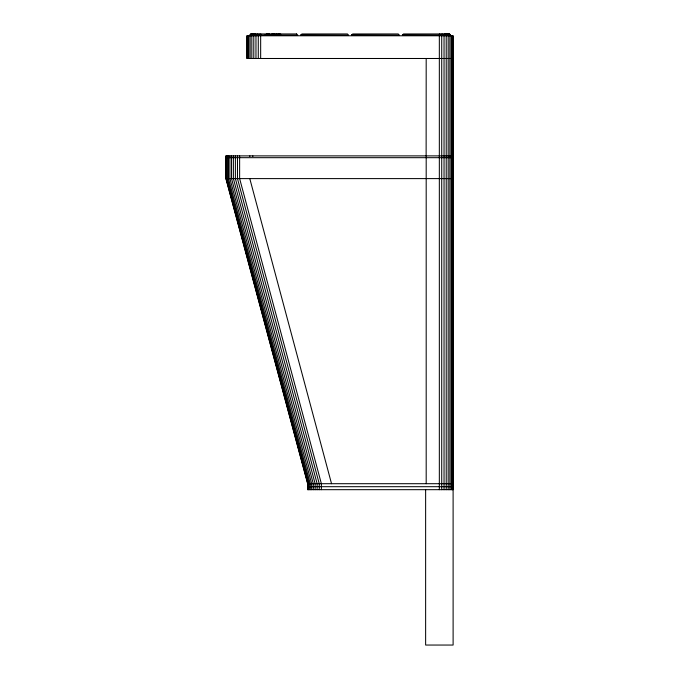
<?xml version="1.0" encoding="UTF-8"?>
<svg xmlns="http://www.w3.org/2000/svg" width="679" height="679" viewBox="0 0 679 679"><rect width="100%" height="100%" fill="white"/><g stroke="black" fill="none" stroke-linecap="round" stroke-linejoin="round"><path stroke-width="1.02" d="M452.876 178.602L452.876 157.681M452.876 155.89L452.876 58.487M260.711 35.147L260.761 33.95M258.852 35.147L259.064 33.95M257.044 35.147L257.46 33.95M425.631 489.678L425.631 645.05L453.114 645.05L453.088 35.775L246.918 35.775L246.918 58.487L453.088 58.487L453.088 155.89L225.886 155.89L225.886 178.602L307.638 483.703L453.088 483.703M307.638 486.69L453.088 486.69M453.114 489.678L307.638 489.678L307.638 483.703M442.725 33.95L443.132 35.147M441.121 33.95L441.325 35.147M439.415 33.95L439.466 35.147M249.787 178.602L331.539 483.703M452.876 35.775L452.876 489.678M452.256 35.775L452.256 489.678M451.246 35.775L451.246 489.678M449.871 35.775L449.871 489.678M448.174 35.775L448.174 489.678M446.213 35.775L446.213 489.678M444.041 35.775L444.041 489.678M441.723 35.775L441.723 489.678M439.338 35.775L439.338 489.678M426.191 58.487L426.132 156.484M426.191 157.681L426.191 483.703M321.379 489.678L321.379 483.703L239.628 178.602L239.628 155.89M319.232 489.678L319.232 483.703L237.48 178.602L237.48 155.89M317.135 489.678L317.135 483.703L235.384 178.602L235.384 155.89M315.141 489.678L315.141 483.703L233.389 178.602L233.389 155.89M313.299 489.678L313.299 483.703L231.547 178.602L231.547 155.89M311.661 489.678L311.661 483.703L229.909 178.602L229.909 155.89M310.261 489.678L310.261 483.703L228.509 178.602L228.509 155.89M309.132 489.678L309.132 483.703L227.38 178.602L227.38 155.89M308.308 489.678L308.308 483.703L226.557 178.602L226.557 155.89M307.808 489.678L307.808 483.703L226.056 178.602L226.056 155.89M280.639 33.95L280.631 34.553M279.409 33.95L279.375 34.553M278.772 33.95L278.899 34.553M278.738 33.95L278.738 34.417M278.246 33.95L278.271 34.553M277.117 33.95L277.134 34.417M276.387 33.95L276.387 34.553M276.251 33.95L276.251 34.553M275.971 33.95L276.013 34.417M274.358 33.95L274.265 34.417M273.722 33.95L273.781 34.553M273.603 33.95L273.662 34.553M271.277 33.95L271.277 34.417M269.521 33.95L269.521 34.417M269.41 33.95L269.3 34.553M269.156 33.95L269.164 34.553M268.816 33.95L268.816 34.553M268.409 33.95L268.409 34.417M267.585 33.95L267.585 34.553M267.203 33.95L267.297 34.417M266.957 33.95L266.957 34.553M266.83 33.95L266.796 34.417M266.507 33.95L266.507 34.553M265.379 34.349L265.243 34.553M260.66 35.775L260.66 58.487M258.275 35.775L258.275 58.487M255.966 35.775L255.966 58.487M253.793 35.775L253.793 58.487M252.834 155.89L252.834 156.484M251.833 35.775L251.833 58.487M250.135 35.775L250.135 58.487M249.847 155.89L249.847 156.484M248.76 35.775L248.76 58.487M247.75 35.775L247.75 58.487M247.131 35.775L247.131 58.487M255.355 35.147A1.197 0.603 -90 0 1 255.958 33.95A1.197 0.603 90 0 0 255.567 34.23M253.819 35.147A1.197 0.772 -90 0 1 254.6 33.95A1.197 0.772 90 0 0 254.099 34.222M252.503 35.147A1.197 0.917 90 0 1 253.42 33.95M251.434 35.147A1.197 1.035 90 0 1 252.469 33.95A1.197 1.035 -89.9 0 0 251.807 34.23M250.644 35.147A1.197 1.129 -90 0 1 251.773 33.95M250.161 35.147A1.197 1.18 90 0 1 251.34 33.95M449.54 35.147A1.197 1.129 90 0 0 448.412 33.95A1.197 1.129 -89.9 0 1 449.523 34.952M447.707 33.95A1.197 1.035 -90 0 1 448.751 35.147M446.757 33.95A1.197 0.917 -90 0 1 447.682 35.147M446.358 35.147A1.197 0.772 90 0 0 445.585 33.95A1.197 0.772 -90 0 1 446.078 34.222M444.83 35.147A1.197 0.603 90 0 0 444.227 33.95A1.197 0.603 -90 0 1 444.609 34.222M225.886 157.681L225.886 178.602L453.088 178.602L453.088 157.681L225.886 157.681M300.805 34.952L348.599 35.147L347.402 33.95L301.985 33.95L300.805 34.952M351.603 34.952L399.388 35.147L398.191 33.95L352.783 33.95L351.603 34.952M402.392 34.952L450.185 35.147A1.197 1.197 0 0 0 448.989 33.95L403.572 33.95L402.392 34.952M272.924 33.95L272.78 34.408L272.924 33.95M296.604 33.95L251.188 33.95A1.197 1.197 0 0 0 249.991 35.147L297.801 35.147L296.604 33.95M450.024 35.147A1.197 1.18 -89.8 0 0 448.836 33.95A1.197 1.18 89.9 0 1 450.024 35.147"/></g></svg>
